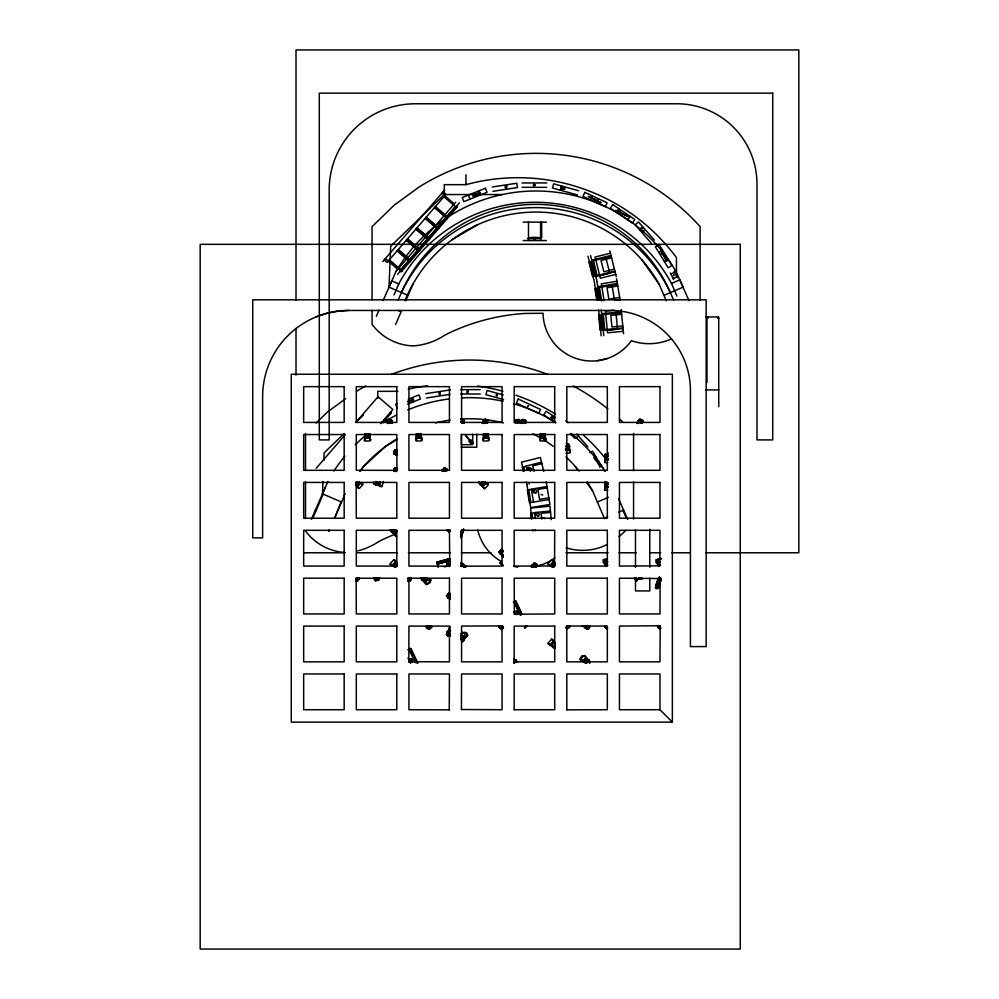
<?xml version="1.0" encoding="UTF-8"?>
<svg xmlns="http://www.w3.org/2000/svg" width="999" height="999" viewBox="0 0 999 999"><rect width="100%" height="100%" fill="white"/><g stroke="black" fill="none" stroke-linecap="round" stroke-linejoin="round"><path stroke-width="1.5" d="M447.477 565.134L447.327 564.647M429.195 578.696L430.557 579.432L430.457 582.255L428.159 583.891L426.798 583.166M341.546 502.047L322.465 493.856L322.977 481.568M323.838 460.427L324.151 452.834L344.168 433.554M408.104 295.367L389.023 287.188L390.709 246.154L444.293 194.555L502.272 194.555M408.229 578.608L408.254 577.859M408.978 578.646L409.003 577.897M407.767 581.268L409.128 581.318L407.779 580.918M407.854 579.17L410.701 580.332L409.128 581.318M409.79 578.633L410.127 579.432L409.228 579.058M410.127 579.432L410.264 580.619M410.252 580.968L410.389 577.472M410.577 578.708L411.363 577.984L411.338 578.733L407.942 578.596M410.701 580.332L410.801 577.884M411.201 578.733L411.226 577.984M443.781 469.43L443.656 470.467L443.781 469.43L445.654 470.779L447.564 470.392L446.69 468.768L444.318 467.982L442.033 471.478M447.602 563.536L449.587 562.986L448.776 563.086C448.838 566.321 448.389 562.312 449.4 563.686M533.766 490.709L533.516 491.383M460.939 533.041L461.775 529.957L460.839 534.49M660.127 578.246L659.964 613.96L619.455 613.96L619.455 578.196L659.877 578.533L659.752 577.922M660.202 625.874L659.964 661.85L619.455 661.85L619.455 626.086L660.264 625.749M482.43 423.201L485.202 419.205L487.549 420.092L488.336 421.765L486.488 421.903L484.602 420.616L484.428 421.653L486.563 422.877L487.275 422.377M531.543 567.057L534.315 563.049L537.412 564.835L536.588 566.271L533.716 564.472L532.492 567.32M639.285 420.616L639.11 421.653L641.246 422.877L642.057 422.215L639.285 420.616L637.612 423.501M374.5 577.584L374.313 579.57L377.297 578.796L378.721 579.994L375.736 580.769L374.675 580.257L375.025 578.571M374.675 580.257L374.912 577.822M375.736 580.769L374.712 579.907M375.936 578.671L378.746 579.645L375.774 580.419M377.909 578.234L378.196 579.058M378.234 580.594L378.471 578.159M378.671 578.359L378.858 577.622M378.721 579.994L378.946 577.559M379.295 578.421L379.37 577.672M379.508 577.684L379.445 578.433L373.988 577.909M449.388 566.146L408.928 566.071L408.928 530.307L449.438 530.307L449.725 566.52L449.4 565.971M358.054 485.464L356.131 483.803M395.217 533.379L391.533 530.631L392.282 530.057L391.246 530.606M425.324 581.68L421.978 578.683L422.939 579.07M425.636 581.518L422.802 578.945M463.474 565.784L463.911 566.046M483.541 485.664L479.857 482.917L483.204 485.914L481.768 485.014L482.192 483.653M552.784 562.899L554.72 564.56M552.834 642.27L554.77 643.918M553.159 642.095L554.22 642.682M585.239 658.578L588.086 661.076L586.288 662.774L583.603 660.327L583.965 661.013M586.051 658.99L587.587 659.877M408.091 649.837L409.665 649.562M514.985 602.085L514.023 602.147M394.992 562.799L396.903 564.472M395.304 562.637L396.191 563.311L395.217 562.912L393.344 564.672M395.716 563.024L393.943 565.859L394.23 564.472M408.716 661.725L408.991 661.4M429.982 627.809L430.207 626.785M460.527 639.36L462.262 640.883L462.487 639.86M464.073 638.074L464.31 637.037L462.237 635.701L461.501 636.163L462.599 636.338M514.335 614.223L554.707 613.96L554.707 578.196L514.185 578.196L514.36 614.135M447.427 565.097L447.802 564.398M365.184 436.014L364.847 438.136L370.092 437.987L369.543 435.901L370.679 440.384L369.355 433.941M416.658 436.014L416.321 438.136L421.566 437.987L420.616 435.339M483.703 436.014L483.366 438.136L488.611 437.987L488.061 435.901L486.513 437.4M540.659 436.014L540.334 438.136L545.566 437.987L545.029 435.901L544.393 437.038M605.019 459.777L605.344 457.667L604.62 462.25L605.232 454.258L608.091 453.121M605.019 487.375L605.731 484.677M655.856 587.762L657.155 588.199M656.306 588.199L655.744 587.712L659.178 577.222M448.726 564.31L448.901 563.511L449.35 564.085M408.803 661.663L449.438 661.85L449.438 626.086L408.928 626.086L408.853 661.788M448.389 630.881L449.95 626.585L449.562 629.045L446.466 634.54L448.326 636.226L450.174 636.176M537.037 514.198L536.713 514.023M534.003 491.496L534.053 490.684M659.914 578.171L660.926 578.671M375.899 481.431L373.976 483.903L373.364 482.155L374.313 484.003L375.162 483.603M376.998 481.805L376.111 485.089L375.387 484.89L376.273 481.605M375.749 484.99L376.648 481.693M379.42 485.377L381.443 486.813L377.322 484.79L377.634 483.454L378.359 485.014M379.27 481.78L378.396 484.49M379.058 484.29L379.707 481.905M379.583 483.928L379.97 482.505M383.379 481.431L382.005 486.488L379.47 485.389L380.157 481.943M394.28 454.095L395.854 452.947L396.128 450.649L396.978 451.261L396.328 453.646L394.28 454.095L393.668 452.347L394.705 450.074L397.365 450.362M395.442 449.837L395.854 452.947M396.316 452.797L397.04 452.997L396.416 455.282L395.691 455.082L397.14 449.8M396.054 455.182L396.953 451.885M393.756 471.403L394.031 468.918L395.779 467.807L396.978 469.155L396.328 471.528M397.365 468.244L395.442 467.719L395.691 470.791M396.241 470.954L397.14 467.682M396.141 471.478L396.79 469.105L396.128 468.543L396.054 469.468M396.94 468.943L396.803 468.256M396.953 470.467L396.803 434.54L356.293 434.54L356.293 470.304L396.69 470.342M449.001 531.843L449.188 531.156M449.975 529.657L449.35 531.943L448.638 531.743L449.562 531.193M560.277 190.185L561.45 185.964M560.576 190.26L561.75 186.051M365.184 436.063L364.448 440.596L365.097 434.003M417.033 435.439L415.921 440.596L416.571 434.003M541.046 435.439L539.935 440.596L540.584 434.003M460.826 533.004L462.087 529.595M462.4 530.569L461.038 534.565L462.5 530.544M460.989 536.026L463.037 530.744L461.513 530.182L463.037 530.581M460.989 536.213L463.349 529.283M461.188 536.276L463.536 529.345M460.889 537.724L463.723 529.408M461.088 537.787L463.911 529.47M658.154 578.446L655.756 585.526L656.668 585.839M658.628 577.822L655.307 587.512L658.279 588.523L660.601 581.58M655.556 587.599L658.878 577.909M659.328 577.272L655.956 587.499L658.166 588.249M656.118 587.837L659.552 577.347M659.889 577.447L656.068 588.686L660.214 577.559M657.954 583.591L659.315 579.607M657.167 587.774L660.327 578.471L656.93 587.699L656.38 587.275M660.639 578.508L656.618 588.361M657.567 587.912L660.739 578.608M657.717 588.336L661.001 578.633M657.904 588.399L660.726 580.082M658.091 588.461L660.913 580.144M449.088 628.895L448.351 630.918L449.525 631.68M657.879 560.214L658.841 558.791L660.826 558.366M463.274 633.104L464.822 632.155L466.608 633.041L467.944 635.401L466.383 636.351M535.801 493.069L536.713 490.584C532.704 486.713 529.945 493.269 535.789 493.031M358.079 484.827L356.668 485.052L357.829 485.364L359.553 483.466M359.69 483.591L357.792 481.98M424.587 581.068L425.424 581.331L427.322 579.595M427.272 579.557L425.387 577.946M484.965 483.816L484.29 482.242M485.164 483.791L483.266 482.18M551.161 564.772L551.66 565.097M551.086 564.947L551.848 565.771L551.361 564.747M551.211 644.143L551.71 644.467M552.772 646.203L551.411 644.105M584.303 661.463L583.816 660.426M358.878 481.655L358.991 483.828L359.24 481.98M358.803 483.791L359.153 482.729L359.49 483.528M359.328 484.19L359.89 483.241M393.319 532.692L393.631 531.93M393.494 532.854L393.956 531.555M394.13 531.718L393.906 533.603M423.663 580.469L424.113 579.383M424.063 579.994L424.088 580.968M426.673 578.371L425.299 580.469M426.748 578.696L426.398 579.757L426.473 577.622M427.56 579.008C426.273 582.504 427.859 575.998 427.347 579.12L425.149 581.755M481.993 483.616L481.555 484.702L482.517 485.576L484.552 482.604M484.64 482.929L482.48 485.302L483.316 485.564L484.977 483.728M484.802 483.129L484.365 481.855L484.915 482.929L484.078 483.803M485.052 483.191L484.965 484.415L485.239 482.43L484.228 482.13L484.915 482.929M484.802 484.39L485.452 483.241M449.625 598.164L450.037 599.338L446.416 595.616L448.826 592.969L450.049 594.08L449.587 593.094M449.85 593.331L448.052 593.756L446.878 596.603L448.651 596.89L450.312 595.067M446.615 596.366L448.426 595.941L449.787 593.843M460.664 566.046L461.713 563.086L460.951 562.961L464.635 567.07M449.575 598.601L450.224 598.713L447.677 596.503L449.975 594.268M462.087 564.26L461.213 563.199M450.087 597.427L449.787 598.801M449.637 598.738L450.087 597.627L449.163 598.638M464.011 567.382L464.498 566.196M464.61 567.045L464.223 565.834M501.998 554.582L502.859 555.894L499.05 551.898L501.461 549.263L502.485 549.625L502.097 551.323L499.512 552.884L499.762 551.048L501.461 549.263M552.097 566.433L550.874 565.322L551.51 564.173M551.273 566.296L552.347 563.061M551.411 565.634L552.035 564.572L551.598 566.383M551.685 565.634L553.846 563.261L553.009 563.011L551.348 564.835M513.761 660.351L514.01 658.803M551.76 644.755L552.085 645.691L551.323 645.666L551.411 643.518L551.648 645.741M551.56 643.543L550.924 644.692M551.898 643.905L551.46 644.992L555.107 648.314L554.145 647.439L554.732 646.478L554.595 648.426L550.449 644.592L548.076 643.818L552.06 646.066L550.212 645.042L553.733 641.171L555.032 642.869M551.735 645.004L552.872 643.081L554.994 642.807M566.371 627.809L568.781 625.674M569.717 625.711L569.467 627.547L566.745 628.983L567.919 626.136M584.178 626.073L586.725 628.134L586.238 627.21M586.575 628.009L586.962 629.183L588.761 628.758L589.934 625.911M588.873 625.761L586.763 628.433L583.816 625.749L584.015 626.498M586.7 628.945L588.511 628.521L590.134 626.66M589.722 663.311L589.984 661.475L583.99 655.531L580.469 659.402L584.827 662.549L583.541 661.813L583.965 659.864M584.14 661.326L584.515 660.414M584.228 661.638L584.702 660.451L580.619 659.939L580.144 658.503L581.755 655.956L584.128 655.731M529.27 468.906L528.558 468.494L529.208 468.893M356.044 579.782L358.054 577.784M356.156 579.882L358.179 577.884M355.869 580.943L357.667 580.531L359.303 578.671L357.929 580.769L356.119 581.181M394.268 566.333L393.069 565.222L393.706 564.073M393.868 565.534L396.041 563.174M376.336 316.283L378.996 310.077M389.023 287.188L391.72 280.881L398.738 283.891A154.97 154.97 0 0 1 671.49 283.429L679.869 279.832L683.029 287.188L663.935 295.367M393.968 295.005L398.738 283.891M398.226 300.012L401.436 292.507A148.901 148.901 0 0 1 670.366 292.607L673.651 300.262M311.313 519.368L327.947 481.456M322.465 493.856L325.237 487.587M395.592 324.55L401.136 311.638L398.376 310.452M405.781 300.786L412.899 284.191M312.712 518.518L323.164 494.155M368.893 433.953L368.918 437.824M328.609 531.031L328.996 530.107M341.109 501.86L334.578 518.306L345.142 493.656M368.993 436.713L368.656 437.712L366.183 437.787L365.597 436.738M329.033 531.218L329.495 530.144M390.959 422.252L391.895 420.716L390.334 419.705L387.874 420.179L388.486 422.127M420.417 436.063L420.367 433.953M462.949 422.24L463.299 421.441M487.937 435.889L487.412 433.953M519.23 421.166L519.38 419.63L518.256 419.255L515.397 420.392L516.958 421.553L519.23 421.166L518.881 421.965M524.7 422.24L525.037 421.253L524.687 422.053L522.227 422.315L521.828 421.341L524.125 421.453L525.611 420.354L522.702 419.393L521.203 420.479L521.266 422.927M544.63 435.826L545.254 437L544.892 435.564M544.73 436.188L544.13 437.512L541.658 437.574L541.271 436.8M565.746 446.59L568.219 446.528L569.143 444.992L566.221 443.668L568.693 444.006L568.731 445.304L566.271 445.766L568.556 445.529L568.306 450.162M568.643 448.863L568.306 449.662L565.834 449.737M383.067 300.674L395.579 272.327A161.913 161.913 0 0 1 676.46 272.327L688.985 300.674M590.359 199.788L592.207 195.829M594.992 199.8L594.48 198.976L595.092 199.588M596.653 202.722L598.501 198.764M471.278 442.145L471.815 442.782L466.271 436.276M442.17 470.279L442.52 469.617M443.069 469.905L442.045 470.217L442.395 469.542L445.404 471.103M442.594 471.316L444.318 467.982M444.443 470.142L443.643 468.369M443.693 469.592L443.481 468.681L445.479 468.131M444.143 471.303L444.493 470.629M445.654 470.779L444.518 470.005M446.903 470.779L446.69 468.768M534.153 491.258L533.491 490.884M487.387 423.077L483.204 420.666L482.829 421.316L485.776 423.014M482.954 421.391L483.329 420.741M483.491 421.703L483.866 421.054M485.202 419.205L482.804 423.351L483.454 422.227M482.929 423.501L484.602 420.616M483.379 423.464L484.527 421.478M485.227 421.366L484.515 419.555M484.503 420.779L484.34 419.855L486.363 419.405M484.877 422.502L485.252 421.853M485.526 422.877L485.901 422.227M486.488 421.903L488.336 421.765M488.161 422.065L487.549 420.092M532.067 565.247L532.442 564.597M532.604 565.559L532.979 564.91M534.315 563.049L531.918 567.207L532.567 566.083M532.042 567.357L533.716 564.472M534.34 565.222L533.666 564.173M533.454 563.711L535.476 563.261M533.99 566.358L534.365 565.709M534.64 566.733L535.014 566.083M535.526 565.896L537.45 565.609M537.275 565.921L536.663 563.936M533.628 563.399L533.541 565.496L535.776 566.57M637.112 423.201L639.884 419.205L642.981 420.991L642.057 422.215M638.174 421.703L638.461 420.991M639.884 419.205L637.487 423.351L638.136 422.227M638.061 423.464L639.21 421.478M639.185 420.779L639.023 419.855L641.046 419.405M639.56 422.502L639.934 421.853M640.209 422.877L640.584 422.227M641.096 422.053L643.019 421.765M642.844 422.065L642.232 420.092M641.758 423.101L642.981 420.991M375.262 577.884L374.613 578.146M375.462 577.822L375 578.758L375.949 578.508M449.263 709.827L449.438 673.963L408.928 673.963L408.928 709.727L449.5 709.827M513.961 709.727L554.707 709.727L554.707 673.963L514.185 673.963L514.185 709.727M566.645 709.827L607.33 709.727L607.33 673.963L566.82 673.963L566.82 709.727M366.67 437.974L365.01 437.137L366.196 435.502M365.859 436.014L365.284 437.125L365.671 436.501M369.131 437.799L369.593 436.463M369.106 437.637L369.767 436.763L369.155 435.826M369.093 437.4L368.156 438.186L369.767 436.763M387.525 422.939L387.462 420.492L388.961 419.393L391.433 419.73L391.933 422.365M391.883 420.367L390.384 421.615L387.462 420.492M417.132 436.251L416.483 437.137L417.058 435.926M417.182 437.737L417.145 436.501M420.392 437.038L421.054 435.976L419.617 435.939L420.766 436.313M420.579 437.637L421.241 436.763L420.629 435.826M421.016 434.478L421.066 436.463L419.63 438.186L421.241 436.763M460.951 419.393L463.873 420.354L461.014 421.491M484.09 435.439L482.967 440.596L483.703 436.063L484.702 437.787L487.175 437.712L487.762 436.188M484.003 437.824L485.289 438.086L483.528 437.137L484.103 435.926M483.803 436.888L484.39 436.201M483.803 437.125L485.227 436.088M487.624 437.4L488.061 434.478M487.624 437.637L488.286 436.763L487.674 435.826M486.588 438.049L488.286 436.763M516.421 422.215L515.809 420.079L519.38 419.98M540.659 436.588L542.17 438.224L540.484 437.137L541.058 435.926M540.484 437.137L541.146 436.251M540.771 437.125L542.045 435.976M544.617 437.799L545.079 436.463M544.592 437.637L544.555 436.401L543.493 436.051M544.58 437.4L543.643 438.186L545.242 436.763M569.143 444.642L569.243 448.626L567.719 450.212L568.993 449.875L566.333 450.387L569.255 450.337L570.342 452.535L569.193 448.101M568.756 449.8L569.418 448.913L568.993 449.875M605.244 454.607L608.104 453.471M605.731 457.08L606.006 458.916M606.018 457.38L605.169 458.541L605.644 459.478L608.229 459.453M605.444 458.529L606.018 457.667M605.831 458.154L605.869 459.39M606.018 485.252L605.169 486.376L606.018 484.965M605.831 485.739L605.869 486.975M426.311 626.485L427.21 625.874L426.311 627.26L428.171 628.933L429.308 629.195L430.094 627.659M426.311 627.26L426.498 626.186M427.023 628.196L426.498 626.96M428.159 626.423L430.02 628.883L431.481 625.849M429.395 626.548L429.807 625.911L431.793 627.197M428.171 628.933L427.21 627.896M429.308 629.195L430.644 627.147M431.668 627.122L431.381 627.834L428.534 625.986M447.053 632.217L447.465 631.593M449.338 632.142L448.788 629.882L448.938 631.88M447.589 632.567L447.989 631.93M448.913 630.606L449.425 631.93M450.137 629.732L449.425 629.745L450.037 629.882M446.466 634.54L447.552 633.204M446.466 633.766L449.9 630.269M448.888 630.232L449.762 629.582M450.062 635.239L447.452 633.366L449.962 629.682M448.189 632.904L450 630.094M447.177 635.476L446.665 634.253M447.177 633.453L448.414 633.578M448.926 633.428L449.338 632.804M449.55 633.841L449.962 633.204M448.326 636.226L450.374 635.876M449.55 634.328L448.326 633.716M461.076 633.89L462.075 632.355C459.565 635.127 463.986 636.575 461.888 635.364M461.675 635.314L462.912 635.751M462.45 636.575L461.188 636.301L462.125 635.876L464.198 637.212M462.075 635.464L460.876 636.625M460.989 637.637L462.287 635.451L462.025 636.038M461.051 639.21L461.451 638.573M461.675 639.61L462.087 638.985M461.675 640.097L462.3 641.945L461.588 642.257L464.46 637.824L463.573 636.962M463.748 636.887L464.198 638.236M464.148 636.4L462.774 635.801M462.387 640.022L464.385 636.8M462.262 640.883L464.672 637.087L464.023 638.661M464.023 638.786L464.91 638.249L463.761 638.923M464.91 637.412L463.998 636.463L464.785 638.448M462.3 641.945L467.182 635.064L462.787 632.23L461.713 634.777L465.372 637.15L467.332 635.701L463.486 639.323M463.548 640.821L463.948 640.197M499.1 626.41L499.999 625.811L499.1 627.185L500.961 628.87L502.997 628.521M499.1 627.185L499.288 626.123M500.187 625.849L502.185 626.972L502.809 628.821M499.812 628.134L499.288 626.897M499.812 626.098L501.036 626.223M502.185 626.485L502.597 625.849M500.961 628.87L499.999 627.834M502.097 627.11L500.949 626.361M502.897 626.885L502.884 627.584M616.508 212.4L618.955 208.779M616.695 212.537L619.155 208.916M627.672 219.967L630.132 216.346M549.949 419.081L552.397 415.459M550.149 419.205L550.861 418.156M503.471 565.846L499.587 563.174L500.012 562.562L502.809 564.485M660.451 628.433L658.553 628.084L657.829 625.886L659.727 626.398L660.789 628.096M657.779 627.272L657.492 626.373M658.566 628.046L659.565 628.521M396.128 450.649L395.779 449.925L394.031 451.036M378.084 484.59L378.758 483.628M379.233 483.766L378.546 484.727L373.451 483.329M379.707 483.866L378.059 485.214L379.483 483.803L379.083 485.027M448.788 529.607L447.564 530.856L446.703 530.182L448.076 530.369M360.164 471.378L363.624 466.508L385.639 446.341L396.89 439.747M410.089 659.39L411.288 658.903L412.512 661.463L411.75 661.962C410.314 658.603 409.403 658.953 410.227 659.577M449.3 564.46L448.389 563.598M464.685 635.376L466.608 633.041M382.767 261.601L444.605 190.06M396.066 271.266L455.769 202.185M400.362 270.342L455.457 206.593L456.068 207.305L447.739 216.92L447.077 216.346M397.565 274.388L459.403 202.847M400.849 270.766L455.944 207.018M316.208 468.269L345.317 434.602M355.756 422.527L378.047 396.728L392.844 409.515L380.631 423.651M382.904 421.928L391.084 412.475M400.836 269.693L455.407 206.731M401.511 270.267L409.215 261.376L408.554 260.801M410.402 260.015L418.356 250.824L417.694 250.25M429.208 238.311L437.325 228.933L436.663 228.359M384.89 419.318L388.599 415.047M515.159 611.775L515.496 611.9M411.301 659.727C409.94 661.538 411.076 658.903 411.65 661.288M517.02 612.774L516.695 613.836L515.821 611.975L517.02 612.774C513.673 612.512 518.543 614.11 515.896 611.937M515.521 613.186L516.421 612.225M356.144 482.292L356.293 518.194L396.803 518.194L396.803 482.43L356.393 482.442M356.281 482.842L356.231 481.78M357.717 484.503L358.629 483.491M357.867 484.64L358.791 483.628M357.679 485.214L359.34 483.391L358.803 482.042M360.689 482.692L357.155 486.563L355.869 484.852L359.315 488.511L362.837 484.64L359.39 482.18M357.555 486.388L360.489 483.166L362.824 483.916L361.463 482.679M394.13 529.994L391.845 532.504L391.296 532.005L393.581 529.482M391.571 532.255L393.868 529.72M394.667 534.265L395.816 536.463L393.057 532.792L393.956 531.743M395.017 532.554L395.941 531.543M396.503 531.306L394.805 532.879M393.269 532.092L393.519 533.503L394.53 533.803L396.466 531.955M396.466 536.426L394.705 534.303L396.303 531.93M479.62 484.29L481.905 481.78M479.895 484.54L482.192 482.017M482.455 482.28L480.169 484.79L479.707 484.178M484.79 484.253L482.642 486.763L481.343 485.052L482.28 484.028M483.341 484.84L484.265 483.828M484.815 483.591L483.154 485.414L482.33 485.152M481.343 485.052L484.79 488.711L488.311 484.84L485.964 483.366L483.029 486.588L484.14 488.761L481.193 484.378M424.013 577.547L421.728 580.057L422.277 580.556L424.575 578.046M422.003 580.307L424.3 577.784M425.112 582.317L426.248 584.527L423.501 580.856L424.388 579.795M426.935 579.358L425.274 581.193L424.263 581.018M425.911 581.106L426.898 580.019M426.985 578.146L430.432 580.606L426.898 584.477L425.137 582.355L428.072 579.133L430.419 579.882L429.058 578.658M460.951 566.333L463.236 563.823L463.798 564.323L461.7 566.633L461.138 566.121M462.912 564.398L464.985 566.77M463.698 565.958L463.886 565.284M463.274 566.445L464.21 565.422L466.096 566.47M450.274 595.866L447.989 598.376L447.427 597.877L450.174 594.942L449.837 594.13M499.25 552.647L502.097 551.323M502.909 552.16L500.624 554.67L500.062 554.17L503.234 550.686M502.609 550.549L502.947 551.361L501.286 553.184L500.449 552.922M551.498 564.972L553.171 563.149L553.995 563.411L553.121 562.649L554.932 563.436L552.185 559.802L554.944 563.473L553.683 561.8L550.162 565.684L552.047 566.733M552.247 564.76L554.17 563.311M552.147 566.658L548.014 563.723L551.535 559.852L553.296 561.975L550.362 565.197L548.026 564.447L552.01 566.695L551.66 565.496M552.984 567.257L554.757 565.309M527.172 625.761L524.875 628.271L524.325 627.772L525.924 626.023L526.473 626.523M513.586 662.1L515.871 659.59L516.421 660.102L514.135 662.612M513.686 663.036L515.347 661.213L516.183 661.475L514.51 663.049M566.758 625.861L566.82 661.85L607.33 661.85L607.33 626.086L566.908 625.998M565.659 627.759L567.507 625.736M551.398 644.193L553.059 642.369L554.045 642.769M551.56 644.343L553.221 642.507M552.11 644.093L553.858 642.345L554.607 642.919M552.422 646.228L552.609 645.554L553.396 647.115M554.807 644.68L552.522 647.19L553.071 647.689L555.357 645.179M584.552 626.773L586.313 627.734L584.24 626.248M587.162 625.424L584.877 627.946L585.439 628.446L588.049 625.511M588.998 625.874L587.087 627.235M583.99 660.002L585.926 658.154L587.225 659.54M583.803 660.514L585.464 658.691L586.301 658.953L583.866 661.313L585.776 663.049M583.965 660.651L585.626 658.828L586.45 659.09M586.5 660.214L587.437 659.19L584.64 655.494L585.789 657.692L582.817 660.888L580.481 660.127L584.465 662.387M585.364 663.024L588.611 659.452L589.16 659.964L586.875 662.474M587.137 662.799L589.984 661.475M394.73 563.124L392.345 565.571L394.318 566.558M393.693 564.872L395.367 563.049M394.405 564.772L395.329 563.773M395.08 567.245L396.94 565.222M411.313 659.165L411.838 660.789L410.764 659.44L411.501 660.476L410.714 660.464L411.563 661.326L412.212 661.013L410.701 659.377M410.289 660.601L411.313 659.989M516.008 613.011L516.783 613.786M464.135 639.06L465.609 637.512M660.801 578.396L659.715 578.521M316.171 422.989L327.622 411.875L345.642 398.726M357.505 420.704L363.224 415.197M640.059 230.369L643.344 227.497M634.59 578.021L636.076 580.569L636.9 580.794L637.374 579.482M635.239 579.782L636.176 580.494M636.076 580.506L637 580.719M639.035 578.084L639.922 578.259M639.947 577.697L637.35 579.87L640.259 577.872M638.748 578.171L639.397 578.945L640.721 577.884L639.934 578.546M604.695 626.048L606.268 628.521M607.092 628.746L604.857 626.785M607.005 628.821L607.467 627.509L606.006 625.761L607.467 628.446M411.638 660.726L410.714 661.176L411.176 660.364M515.846 613.673L516.396 613.024M516.058 612.399L515.871 612.961M411.064 660.102L411.001 661.026M365.834 437.262L365.859 437.949L365.696 433.653M366.171 437.375L368.643 437.512M366.196 438.074L366.084 434.24M417.644 437.375L420.117 437.512M417.669 438.074L417.557 434.24L420.03 434.178L420.055 437.949M484.777 438.024L484.602 434.24L487.075 434.178L487.512 437.862L487.425 433.566M541.408 437.912L541.183 433.653M541.745 438.024L541.57 434.24M606.343 459.028L606.43 459.665L606.256 455.894M606.093 459.552L605.869 455.119L608.154 455.382M606.006 486.501L605.332 485.339L604.62 489.835L605.244 482.192L606.793 483.004L605.232 481.843M606.093 487.15L605.869 482.704L606.256 483.666M606.368 487.3L606.256 483.479M641.458 422.902L642.157 422.939L637.886 420.666L637.512 421.316L640.459 423.014M535.676 566.733L536.488 566.071M658.616 565.859L658.953 563.374M449.263 630.569L449.562 629.932M448.976 631.343L448.276 631.268M448.089 632.704L447.39 632.642M447.452 633.366L448.301 632.742L450.374 634.078M461.725 530.357L461.588 566.183L502.072 566.071L502.072 530.307L461.588 530.357M658.778 252.397L662.499 250.125M664.397 261.613L668.131 259.328M590.034 452.684L592.519 451.173L604.757 471.228M594.08 457.929L595.953 456.793M599.712 467.145L601.573 466.009M452.197 239.66L477.959 224.563M658.054 564.173L658.004 563.099M357.367 485.889C360.639 484.128 354.408 486.575 357.467 485.676M479.745 482.804L478.608 482.017L482.517 485.576M482.155 485.252L483.291 484.652M482.767 485.701L483.791 485.339M393.831 532.966L395.229 532.742L394.193 533.291L390.547 529.97L390.734 530.719M394.155 533.004L395.179 532.554M395.654 533.216L394.717 533.703M420.716 577.797L420.916 578.546L422.839 578.234L421.94 578.908L420.979 578.034M423.863 581.218L426.585 579.795L427.035 578.708L426.248 578.121M462.849 566.196L463.898 565.646L464.86 566.52M502.772 555.032L501.635 554.258M553.471 562.474C550.212 564.235 556.431 561.8 553.384 562.699M554.82 643.219L554.345 641.97L552.397 642.432L554.632 642.469M552.447 642.582L553.521 641.833M584.328 626.385L585.402 625.636M586.937 658.453L584.852 658.903L586.013 658.541M587.037 658.791L585.227 659.215L586.625 659.003M584.365 661.95L585.439 661.388M588.773 661.201L590.172 662.225M587.187 659.864L585.564 658.416L588.923 661.338L588.174 661.9M395.679 562.387C392.307 563.973 398.638 561.813 395.579 562.599L394.593 563.124M396.491 562.524L394.405 559.715L397.14 563.399L395.017 563.623M482.217 423.176L483.978 422.427M483.404 422.877L482.817 423.164L484.378 423.039M636.887 423.176L637.899 422.652M531.331 567.02L532.654 566.483M580.619 659.939L582.991 659.715M670.941 274.076L674.612 272.252M673.189 278.609L676.872 276.785M408.229 649.575L410.751 648.363L417.832 663.099M409.203 650.249L410.776 649.487M513.361 602.072L515.884 600.861L522.102 614.36M514.335 602.747L515.909 601.997M410.414 658.99L411.338 658.553M411.438 658.691L412.774 661.475M410.626 661.051L411.888 660.277M515.546 611.5L516.471 611.051M516.308 611.326L515.534 611.688L516.933 614.435M516.62 611.163L517.957 613.948M515.746 611.713L517.032 614.26M516.371 611.425L517.607 613.985L516.87 614.46M411.9 662.087L412.824 661.638M515.422 613.111L516.446 612.487M515.759 613.548L516.758 613.224M517.032 614.585L517.957 614.135M671.528 338.811L668.93 339.972A54.495 54.495 0 0 1 631.405 340.709A48.764 48.764 0 0 1 543.031 313.286L525.287 313.424A207.442 207.442 0 0 0 448.039 333.491L444.58 335.327A65.11 65.11 0 0 1 434.765 340.647L432.18 341.708A65.11 65.11 0 0 1 413.174 345.916A53.372 53.372 0 0 1 372.053 324.313L372.053 310.364M606.256 544.905L602.385 546.64A54.495 54.495 0 0 1 566.146 547.814M639.397 578.945L641.82 577.859M448.663 630.082L449.55 629.545M448.626 630.419L449.338 630.107M460.751 636.201L461.463 635.888M463.873 638.598L464.672 637.35M461.788 641.97L462.362 640.721M597.39 502.047L608.291 497.365M604.358 518.306L607.592 516.92M618.781 512.125L623.626 510.052L627.647 519.43M397.352 403.571L395.654 404.258L397.277 408.304M408.279 399.175L418.856 394.93L420.492 398.976L407.567 404.17M407.604 401.286L413.274 399.001L413.673 399.987L408.004 402.272M366.658 435.002L365.159 436.101L365.884 437.112M366.121 435.327L366.208 436.063M366.67 435.489L365.184 436.014M365.796 437L369.18 436.638L369.143 435.339M367.982 437.4L368.993 436.913M368.069 438.049L369.33 437.712M420.654 436.638L420.129 437.712L417.657 437.787L417.257 436.8M419.455 437.4L420.467 436.913M419.543 438.049L420.804 437.712M461.014 421.653L463.886 420.716L460.964 419.742M516.958 421.553L519.817 420.267L519.867 422.265M524.125 421.453L525.624 420.716L524.075 419.705L521.615 420.167L521.828 421.341M483.953 436.176L484.665 436.026M483.966 436.426L485.089 435.976M487.699 436.638L487.512 437.862M487.512 436.913L484.14 437.225L484.028 433.591M541.146 436.501L542.195 436.088M543.543 438.049L544.817 437.712M565.534 448.988L568.831 448.788L568.793 447.49M567.644 449.562L568.656 449.075L568.306 449.875L565.834 449.95M606.031 485.252L606.043 486.076M607.442 558.99L605.419 560.889L605.943 562.674M315.846 317.008L326.523 313.386L337.575 311.188L348.826 310.452L610.214 310.452A80.207 80.207 0 0 1 690.421 390.659L690.421 646.59L706.168 646.59L706.168 299.825L252.747 299.825L252.747 537.874L262.637 537.874L262.637 396.64A86.201 86.201 0 0 1 348.826 310.452M376.823 484.253L378.746 484.478L379.133 482.43M377.809 484.952L379.208 484.852M448.776 563.086L447.577 563.448L449.013 563.973M438.211 567.032L436.85 562.1L449.737 558.516M436.913 562.325L449.8 558.766M436.975 562.549L449.875 559.04M437.162 563.236L450.037 559.665M437.275 563.648L438.261 563.374M450.099 562.425L447.127 563.249M450.062 562.724L447.315 563.436L447.44 564.348L450.412 563.523M447.49 564.098L450.237 563.336M447.427 564.285L450.387 563.461M447.065 565.534L449.912 564.747M444.343 566.895L450.074 565.309M447.739 564.035L448.951 563.736M610.439 253.197L595.067 257.03L600.349 278.221L615.721 274.388M591.733 260.202L610.988 255.407M591.82 260.564L592.519 260.389L596.353 275.786L595.666 275.961M611.213 256.293L593.443 260.714L597.14 275.537L614.897 271.104M593.531 261.039L588.985 262.163L592.582 276.573L597.127 275.449M589.672 262.912L590.809 262.625L593.856 274.875L592.719 275.15M611.6 257.842L601.011 260.477L603.833 271.778L614.41 269.143M595.804 276.511L615.047 271.703M599.712 275.674L609.715 273.177L605.631 256.843M541.52 462.225L526.161 466.046L527.26 470.479M526.223 466.321L522.302 467.307L523.339 471.466M522.889 467.957L523.876 467.707L524.625 470.729M541.858 463.561L532.704 465.846L534.09 471.428M359.141 482.979L359.84 483.391M427.347 579.383L426.598 578.558L427.085 579.495M551.273 643.98L554.02 646.578M551.136 644.318L554.358 647.389L553.883 646.453M583.466 660.651L585.851 662.874M393.331 564.535L396.004 566.995M393.194 564.86L394.031 565.671L393.544 564.735M597.414 360.714L607.305 358.504M537.712 565.859L540.746 565.184M430.844 580.269L425.412 579.545L428.334 578.908M376.024 483.454L374.975 483.553L379.32 484.702M378.196 484.428L379.258 484.34L379.907 481.955L380.057 482.617M448.226 530.407L449.275 530.307M616.97 281.256L601.336 283.841L604.145 300.774M597.764 286.738L617.345 283.491M597.827 287.1L598.526 286.988L600.649 299.8M617.494 284.39L599.437 287.387L601.685 300.949M599.487 287.712L594.867 288.474L596.815 300.2M595.491 289.273L596.653 289.073L598.476 300.15M617.757 285.976L606.992 287.749L608.891 299.25L619.655 297.465M615.471 300.212L619.992 299.463M546.952 486.538L531.343 489.123L533.491 502.147M531.381 489.398L527.385 490.059L529.482 502.734L549.113 499.562M527.934 490.746L528.933 490.584L530.706 501.348L529.707 501.523M547.177 487.899L537.874 489.435L539.522 499.375L548.826 497.839M462.774 530.806L462.799 530.781A2.56 0.899 -3.4 0 1 461.563 530.919M492.27 186.988L516.82 183.229L517.482 187.55L492.932 191.308M425.711 393.668L450.262 389.91M426.373 397.989L449.975 394.368M425.412 579.545L429.97 578.883M614.035 310.252L605.431 311.076L607.517 332.817L623.301 331.306M601.673 313.723L621.415 311.813M601.698 314.086L602.409 314.023L603.933 329.82L603.221 329.882M621.503 312.724L603.296 314.485L604.757 329.682M603.321 314.81L598.663 315.259L600.087 330.045L622.976 327.934M599.225 316.096L600.399 315.984L601.598 328.546L600.436 328.659M621.665 314.323L610.801 315.359L611.925 326.96L622.777 325.911M603.284 330.444L623.026 328.546M607.267 330.194L617.532 329.208L615.921 312.45M550.424 511.038L534.677 512.549L535.252 518.518M534.702 512.837L530.669 513.224L531.218 518.906M531.156 513.948L532.167 513.848L532.617 518.506M550.561 512.412L541.171 513.311L541.72 519.043M386.938 422.127L392.407 421.978L392.432 422.727L386.95 422.877L387.075 422.127M461.014 422.065L464.398 421.965L464.423 422.714L461.313 422.802L461.288 422.053M514.872 422.028L520.342 421.878L520.229 422.627M519.705 422.04L519.705 422.639M514.885 422.777L520.367 422.627M526.173 422.714L520.691 422.864L520.666 422.115L526.148 421.965L526.023 422.714M370.017 434.09L364.535 434.24L364.56 434.99L370.03 434.84L370.017 434.09L369.892 434.84M366.084 434.428L368.556 434.365M416.009 434.24L421.491 434.09L421.503 434.84L416.034 434.99L416.146 434.24M417.557 434.428L420.03 434.365M368.082 437.275L365.609 437.225L365.509 433.591M484.615 434.428L487.075 434.365M483.079 434.99L488.548 434.84L488.536 434.09L483.054 434.24L483.216 434.99M416.633 436.101L419.568 437.55L420.666 437.125L420.716 434.103M418.194 437.312L419.555 437.275M540.022 434.24L545.491 434.09L545.516 434.84L540.034 434.99L540.022 434.24L540.184 434.99M541.57 434.428L544.043 434.365M484.115 436.738L487.712 437.125L487.762 434.103M487.162 437.512L484.702 437.574L484.303 436.8M541.083 436.738L544.48 436.913L544.13 437.712L541.67 437.787L540.646 436.101M542.157 437.974L543.631 437.937M565.734 446.403L569.667 446.241L569.692 446.99L566.296 447.09M566.383 449.475L567.744 449.438M565.896 453.159L569.817 453.047L569.018 446.091L568.456 448.064M605.669 454.895L608.154 455.219M608.104 455.794L604.707 455.894L604.72 456.643L608.116 456.543M608.154 459.053L605.956 458.653L606.356 459.44M605.631 453.596L605.781 458.878L608.266 459.203M608.316 459.59L605.644 459.478M608.329 459.827L605.419 459.94L605.107 462.687L607.717 462.612M606.793 482.854L608.154 482.967M608.104 483.379L604.707 483.479L604.72 484.228L608.116 484.128M608.254 486.513L606.893 486.55L608.266 486.788M606.356 487.025L605.956 486.238L608.154 486.638M605.856 487.125L608.229 487.05M606.843 487.212L608.316 487.175M608.329 487.425L605.419 487.537L605.107 490.272L607.717 490.197M426.698 579.52L430.557 579.432M522.027 182.954L546.728 182.954M676.46 272.327L676.46 257.617A197.253 197.253 0 0 0 465.959 184.665L444.293 184.665L444.293 194.555M522.027 187.325L546.728 187.325M523.139 222.128L546.353 222.128M528.546 237.637L541.683 237.637L541.683 222.128M527.484 238.549L541.408 238.549M523.139 240.547L546.353 240.547M673.813 274.975L673.476 275.587M705.644 316.945L718.743 316.945L718.743 406.73M706.98 318.269L708.016 318.269L708.016 316.945M718.743 318.269L717.657 318.269L717.657 316.945M460.689 389.635L480.182 389.635M705.644 389.935L718.743 389.935M397.852 391.333L377.734 391.333L377.734 398.401M460.689 394.006L480.182 394.006M461.076 447.215L476.773 447.215L476.773 434.115M303.808 552.772L344.38 552.772M356.855 552.772L397.427 552.772M408.354 552.772L450.487 552.772M461.401 552.772L491.058 552.772M565.958 552.772L608.079 552.772M619.005 552.772L636.176 552.772M649.787 552.772L660.714 552.772M671.628 552.772L690.346 552.772M705.943 552.772L798.825 552.772L798.825 49.95L296.004 49.95L296.004 300.412M661.413 559.078L657.28 559.078L658.016 564.835L659.028 564.835M607.292 559.128L604.532 559.128L605.257 562.624L606.268 562.624M607.829 561.913L605.644 561.913L605.644 565.809M660.589 561.863L658.403 561.863L658.403 565.759M659.028 562.574L658.004 562.574L655.943 559.64L655.943 562.4L657.929 564.66M604.532 562.325L605.257 564.885L606.268 564.885M605.644 565.297L607.829 565.297M658.403 565.247L660.589 565.247M659.964 709.727L619.455 709.727L619.455 673.963L659.964 673.963L659.964 709.727L672.364 722.127L672.364 374.25L291.258 374.25L291.258 722.127L672.364 722.127M657.767 625.986L660.489 627.297M659.59 628.583L660.514 628.496M639.547 578.871L642.557 578.933M407.942 578.221L411.351 578.359M581.281 660.227L584.115 660.389M378.771 577.996L379.47 578.059M582.117 660.139L584.403 660.364M483.953 482.055L484.727 482.18M483.853 482.33L485.052 482.642M481.381 485.127L482.617 485.314M482.03 485.589L482.942 485.864M482.854 486.088L481.843 485.789L481.593 484.378M358.928 482.105L359.965 483.041M358.841 482.317L359.64 482.405M356.281 484.815L357.729 485.714L356.843 484.965M355.906 484.927L357.142 485.114M356.268 485.252L357.28 485.502M390.284 529.732L392.507 531.018M393.444 532.729L394.88 533.628L391.533 530.631M394.305 533.016L392.869 532.092M393.419 533.166L395.604 533.054M554.582 563.111L553.284 562.574M553.908 563.448L554.557 563.548M502.197 555.332L503.209 555.581M502.297 555.669L503.121 555.806M551.086 566.133L552.185 566.208M463.536 565.322L464.597 566.658M463.573 565.721L465.172 566.021M425.749 577.909L427.347 578.196M425.961 578.096L427.16 578.409M423.301 580.144L424.737 581.081L425.412 580.419M425.062 581.643L423.926 580.344M424.962 581.855L423.963 581.568L423.713 580.144M449.562 599.038L450.324 599.163M583.691 626.048L584.89 626.348M586.962 629.183L583.404 625.898L584.977 626.311M583.503 626.248L584.777 626.623M585.139 626.947L581.793 625.799M553.434 642.057L554.532 642.132M551.323 645.292L552.06 645.404M551.136 645.491L552.235 645.579M585.839 658.378L586.563 658.503M584.927 661.925L583.541 660.901M585.177 662.512L584.115 661.176M514.847 660.014L513.886 659.14L517.432 662.362L517.245 661.613L515.309 661.925M393.456 565.821L394.193 565.946M393.269 566.033L394.368 566.108M483.216 422.652L484.365 422.852M483.116 422.977L484.215 423.176M532.33 566.508L533.478 566.708M533.329 567.02L532.43 566.895M580.219 659.34L584.203 660.189M356.144 578.059L356.293 613.96L396.803 613.96L396.803 578.196L356.094 578.259M449.375 630.394L450.487 630.569M449.075 630.519L450.337 630.806M427.023 626.161L428.246 626.286M397.103 450.462L396.94 451.061M396.516 452.072L397.24 452.272M393.668 452.347L394.617 454.195M396.615 454.533L395.891 454.345L396.591 454.645M395.729 454.945L396.453 455.144M394.705 467.957L394.031 468.918M396.516 469.955L397.24 470.154M396.316 470.679L397.04 470.879M393.668 470.229L394.106 471.491M376.011 482.604L376.723 482.804M375.836 483.404L379.533 484.415M375.587 484.153L376.311 484.34M373.976 483.903L379.47 485.389M375.424 484.752L376.136 484.952M447.964 530.519L450.324 531.168M447.215 530.756L449.575 531.406M448.676 531.605L449.388 531.805M578.608 190.734L553.621 183.804L552.459 188.012L577.447 194.942M560.938 187.8L565.097 188.948L560.864 188.074M503.271 394.967L487.075 390.472L485.901 394.68L503.571 399.588M639.073 577.834L639.772 578.034M638.773 578.084L639.472 578.284M480.831 483.304L478.858 482.255M394.006 532.867L394.992 533.266L396.653 531.443L394.942 529.895M447.677 596.503L450.199 598.301M587.949 660.951L588.923 661.338M515.209 661.076L517.182 662.125M437.662 563.324L438.062 565.272M485.926 483.329L488.299 484.115L486.95 482.879M605.869 455.307L605.232 454.258M543.631 435.939L544.78 436.313M541.271 437L544.667 437.125L544.592 434.54M605.769 458.379L606.992 458.791M542.245 438.086L540.958 437.824M605.344 458.241L606.93 459.49M565.534 449.275L566.483 449.587M565.534 449.712L566.421 450.249L565.534 449.95M486.525 436.051L487.812 436.313M484.315 437L485.239 437.312M605.769 485.976L606.992 486.663M605.344 485.826L606.893 486.825M606.93 487.325L605.644 486.813L606.93 487.087M419.555 435.676L420.766 436.076M417.27 437L418.306 437.425M416.471 436.888L418.156 438.224L416.645 436.588M655.831 588.249L656.867 588.598M464.248 565.446L466.883 566.47M541.071 494.455L542.707 495.042M394.193 566.595L390.209 564.323L394.193 566.595L393.843 565.397M315.309 510.052L316.183 510.427M377.272 484.79L379.195 485.714M605.644 563.548L605.856 565.909M445.317 468.444L446.528 469.068M442.22 469.88L442.844 470.204M582.579 625.799L584.452 626.848L584.078 625.611M640.871 419.705L642.045 420.392M641.171 421.903L639.198 419.555M486.188 419.705L487.375 420.392M482.829 422.527L484.028 423.214M543.019 517.657L544.792 518.681M543.019 517.744L543.668 518.119M535.302 563.561L536.488 564.248M534.428 565.072L535.601 565.759M536.5 566.933L532.317 564.522L531.943 565.172L534.89 566.87M531.943 566.371L533.141 567.07M544.118 437.312L544.143 437.999L544.03 434.178M544.405 437.824L544.38 433.566M368.631 437.312L368.656 437.999L368.556 434.178M500.824 625.549L503.533 627.347M462.45 636.388L464.185 637.911M461.213 638.423L464.073 640.272L463.661 640.896L460.814 639.048M450.199 633.366L447.352 631.518L446.94 632.142L450.262 634.24M447.365 635.189L448.514 635.926M428.034 625.611L430.107 626.947M555.007 417.232L546.203 411.263L543.756 414.885L555.419 422.777M658.191 563.998L658.953 564.522M605.444 564.048L606.193 564.572M635.814 577.809L637.362 580.407M443.094 191.808L445.991 194.305L387.088 262.45L384.203 259.952M441.908 193.169L454.295 203.883M456.506 206.181L457.33 206.893L401.186 271.853L400.374 271.141M443.868 196.753L456.68 207.655M435.427 206.531L448.276 217.37M434.652 207.417L447.377 218.406M434.515 207.592L447.227 218.581M426.223 217.17L438.948 228.159M426.123 217.282L438.848 228.284M425.412 218.107L438.136 229.108M425.149 218.406L437.874 229.408M417.045 227.797L429.77 238.786M416.883 227.984L429.607 238.973M416.084 228.896L428.808 239.897M415.834 229.196L428.559 240.197M407.53 238.798L420.254 249.787M407.305 239.073L420.017 250.062M406.556 239.935L419.268 250.924M406.218 240.322L418.931 251.323M398.264 249.525L410.989 260.514M398.027 249.8L410.739 260.801M397.39 250.537L410.114 261.526M397.09 250.886L409.802 261.888M389.385 259.79L402.11 270.791M388.861 260.402L401.586 271.403M385.389 258.579L397.777 269.28M390.621 412.088L391.446 412.799L383.017 422.552L382.192 421.84M390.359 412.387L391.183 413.099M389.96 412.862L390.771 413.574M446.029 217.545L446.703 218.119L438.411 227.697L437.737 227.123M427.584 238.836L428.259 239.41L419.68 249.3L419.018 248.726M484.315 481.868L485.964 483.366M478.796 482.767L481.743 485.452M554.295 562.974L554.507 563.411M554.47 563.686L553.808 562.986L553.034 563.911M554.557 565.521L554.607 566.583L554.058 566.071M551.361 564.148L550.961 565.122M551.148 564.635L553.833 567.095M584.69 625.799L586.388 627.335M502.834 554.595L500.312 552.797L503.071 555.194L502.21 554.895L502.472 555.831M499.05 551.898L502.959 555.456M500.499 553.683L501.136 554.108M502.485 555.469L502.297 554.757M569.917 626.46L569.467 627.547M566.171 627.135L566.508 627.934M586.962 659.103L587.25 659.952M586.263 658.666L589.21 661.35M583.816 659.839L583.329 661.013M583.416 660.814L584.053 662.062M461.713 563.086L464.66 565.771M465.059 566.183L465.859 566.92M464.785 566.708L461.95 564.135L462.437 565.059M462.287 564.934L464.76 567.182M390.472 530.481L394.705 534.303M393.519 533.503L393.481 532.28M446.416 595.616L449.962 598.838L449.001 597.964M426.348 577.909L426.561 578.646M427.485 579.208L426.835 577.959M514.198 658.591L514.448 660.002M514.11 658.803L517.245 661.613M513.711 659.228L516.183 661.475M513.661 659.677L515.347 661.213M421.678 578.671L424.625 581.343M420.916 578.546L425.149 582.355M397.127 563.349L395.479 562.474M396.366 563.224L395.179 563.623M396.753 565.434L396.79 566.495L396.241 565.983M393.556 564.048L393.069 565.222M657.792 627.172L658.616 627.984M657.979 587.936L657.841 587.762A2.56 0.899 41 0 0 656.955 586.937L657.105 587.225M377.185 484.065L378.284 485.277M654.457 240.185L638.473 221.928L635.189 224.812L651.173 243.069M576.723 434.09L587.899 446.865M570.566 433.691L574.437 438.124M605.182 564.71L603.196 562.449L603.196 559.69L605.182 562.687L605.257 564.885M465.484 435.327L471.466 442.395M448.813 564.71L448.401 564.098M586.138 657.492L587.437 659.19M503.084 556.643L501.798 554.932L503.234 557.405M393.019 532.767L394.318 534.465M423.451 580.819L424.75 582.529M448.126 563.573L448.763 564.435M641.87 259.84L659.14 284.191L666.271 300.786M575.312 466.508L577.971 470.254M586.7 482.567L592.594 490.859L604.52 518.681M517.257 613.561L516.371 611.713M411.663 660.389L412.125 661.051M658.004 561.051L658.528 561.8M605.169 486.126L605.644 487.062M568.806 447.989L569.243 448.626M568.943 448.226L569.43 449.163M540.484 436.888L541.183 437.737M521.203 420.479L522.764 421.653M487.4 435.926L488.286 437M484.028 436.288L484.378 437.949L484.215 433.653M484.215 437.487L483.616 434.003M484.228 437.737L483.528 437.137M420.354 435.651L421.241 437M420.354 435.926L420.966 437.013M369.068 436.163L369.767 437M365.172 436.588L366.77 438.086L365.484 437.824M599.4 465.759L594.243 457.305L595.691 460.564M355.906 484.89L358.666 488.561L357.517 486.351M605.869 455.119L606.256 456.081M605.956 458.441L606.343 459.228M605.956 486.038L606.343 486.813M516.421 422.028L516.033 421.441M674.075 271.141L677.347 277.747M670.391 272.977L673.663 279.57M515.384 601.098L521.84 614.485M514.81 601.373L521.253 614.76M514.423 601.56L514.872 602.484M514.01 601.76L520.442 615.147L513.898 601.823M513.773 611.775L515.059 614.447M410.439 648.513L417.507 663.249M410.214 648.626L417.345 663.336M409.677 648.875L416.121 662.25M409.29 649.063L409.74 649.987M408.878 649.263L415.297 662.662M410.464 659.165L411.8 661.937M407.992 657.941L410.577 663.299M482.23 485.901L481.805 484.565M618.631 498.763L623.626 510.052M671.49 283.429L676.897 296.041M622.976 510.327L626.435 518.381M545.017 435.951L546.166 440.384L545.079 438.124L545.017 434.478M488.061 435.951L489.198 440.384L487.887 433.941M421.016 435.951L422.152 440.384L420.829 433.941M464.423 566.371L464.91 567.32M449.55 630.182L448.364 631.605M478.596 190.996L480.219 195.055M474.163 194.605L474.562 195.592M468.344 195.117L469.967 199.176M412.038 397.664L413.661 401.723M410.926 659.902L411.176 660.639M657.28 562.275L658.004 564.835M446.978 563.311L447.252 564.31M437.962 562.275L438.424 563.948M436.913 562.137L438.249 566.97M584.29 625.799L584.452 626.435M583.466 625.611L583.678 626.41M584.328 661.375L584.49 662M554.295 562.612L554.732 564.185M551.086 565.209L551.46 566.096M554.345 641.97L554.52 643.056M551.136 644.58L551.323 645.666M484.865 482.48L485.239 483.354M464.997 565.859L465.384 566.833M449.413 597.964L449.85 599.55M424.138 580.806L424.325 581.518M359.39 482.28L359.752 483.154M356.368 484.677L356.743 485.551M356.156 484.79L356.543 485.764M569.193 448.052L569.742 450.149M393.781 566.283L393.144 565.022L393.456 566.196M359.116 577.922L359.303 578.671M609.84 250.811L616.283 276.661M590.584 255.619L597.04 281.468M588.011 256.256L594.455 282.105M543.793 471.328L540.334 457.492L521.453 462.2L523.738 471.366M528.995 482.917L529.258 484.003M526.348 481.818L527.035 484.552M616.57 278.833L620.092 300.075M611.9 284.503L614.397 299.6M596.99 282.08L600.012 300.299M594.38 282.505L597.327 300.337M546.203 481.968L549.925 504.458L530.719 507.629L526.96 484.902M621.203 309.565L623.526 333.629M634.627 577.897L634.615 578.821M601.311 309.99L603.771 335.539M598.651 310.052L601.123 335.789M604.72 625.923L604.707 626.848M551.248 519.58L549.962 506.181L530.594 508.054L531.63 518.868M535.002 529.857L535.089 530.756M532.692 529.87L532.804 530.981M607.817 455.806L607.842 456.555M607.067 455.819L607.092 456.568M607.817 483.391L607.842 484.14M607.067 483.416L607.092 484.165M605.469 455.869L605.494 456.618M604.845 455.881L604.87 456.63M605.644 481.53L605.781 486.463M605.469 483.454L605.494 484.203M604.845 483.479L604.87 484.228M569.53 446.253L569.555 447.003M568.731 445.304L568.843 449.288L567.632 449.275M568.556 445.529L568.643 450.025L568.556 448.913M567.307 446.316L567.32 447.065M566.558 446.328L566.57 447.077M545.354 434.09L545.379 434.84M544.842 433.941L544.742 436.476M543.131 434.153L543.156 434.902M542.382 434.178L542.407 434.927M542.307 437.15L541.096 437.225L540.996 433.591M540.784 434.215L540.809 434.965M525.611 420.354L525.674 422.352M525.499 421.815L525.399 422.739M525.174 419.717L525.249 422.165M523.788 422.028L523.801 422.777M523.039 422.053L523.051 422.802M521.603 419.817L521.703 423.564M521.441 422.102L521.453 422.852M520.816 422.115L520.829 422.864M519.38 419.63L519.443 422.077M517.981 421.94L518.006 422.689M517.232 421.965L517.257 422.714M515.796 419.73L515.871 422.177M515.659 422.752L515.634 422.003L515.546 422.752M488.399 434.09L488.411 434.84M487.849 437.712L486.675 438.186M486.163 434.153L486.188 434.902M485.414 434.178L485.439 434.927M483.716 434.228L483.841 434.965M464.26 421.965L464.285 422.714M463.873 420.354L463.773 422.739M463.636 421.99L463.661 422.739M463.436 419.717L463.499 422.165M462.038 422.028L462.062 422.777M421.341 434.09L421.366 434.84M420.379 433.566L420.467 437.862L420.379 436.75M419.118 434.153L419.143 434.902M418.369 434.178L418.394 434.927M418.294 437.15L417.082 437.225L416.983 433.591M418.156 437.974L416.958 437.824M417.345 436.838L417.332 437.949L417.17 433.653M416.77 434.215L416.683 434.965M392.27 421.978L392.295 422.727M391.758 421.828L391.77 422.739M391.433 419.73L391.67 422.739M390.047 422.04L390.072 422.789M389.298 422.065L389.323 422.814M387.862 419.83L387.974 423.576M387.587 422.102L387.724 422.852M369.243 434.103L369.268 434.852M369.118 434.54L369.193 437.125L367.982 437.112M367.644 434.153L367.669 434.902M366.895 434.178L366.92 434.927M365.684 437.887L365.01 437.137M365.297 434.215L365.209 434.965M364.672 434.24L364.697 434.99M464.46 637.824L464.46 638.598M464.173 637.762L464.198 639.01M449.026 630.032L448.913 631.268M706.98 316.945L706.98 382.442M700.112 300.037L700.112 226.661A220.192 220.192 0 0 0 419.068 187.038L394.168 205.195L372.053 226.661L372.053 299.7M673.776 274.862L673.776 275.574M649.787 529.245L649.787 567.207M649.787 578.109L649.787 590.933L635.489 590.933L635.489 579.782M635.489 529.67L635.489 567.357M633.566 433.329L633.566 470.754M633.566 481.668L633.566 519.08M605.444 563.448L605.444 564.123M540.596 222.128L540.596 240.547M537.225 238.549L537.225 237.525L531.368 237.525L531.368 238.549M535.077 237.525L535.077 239.348L533.741 239.348L533.741 237.525M528.483 222.128L528.483 240.547M472.714 434.19L472.714 444.68L461.288 444.68L461.288 434.19M465.959 174.775L465.959 184.665M305.507 433.329L305.507 470.541M305.507 481.381L305.507 518.581M296.004 328.459L296.004 375.187M405.132 300.374A141.159 141.159 0 0 1 659.14 284.191M401.436 292.507A146.616 146.616 0 0 1 670.366 292.607M359.777 471.066A141.159 141.159 0 0 1 396.828 438.873M435.427 422.914A141.159 141.159 0 0 1 450.062 420.092M460.514 419.031A141.159 141.159 0 0 1 484.403 419.543M487.387 419.892A141.159 141.159 0 0 1 503.508 422.914M532.904 433.803A141.159 141.159 0 0 1 540.809 438.099M543.381 439.647A141.159 141.159 0 0 1 553.296 446.341M565.946 456.855A141.159 141.159 0 0 1 579.158 471.066M587.15 481.943A141.159 141.159 0 0 1 592.594 490.859M333.853 471.116A161.913 161.913 0 0 1 344.88 456.168M355.269 444.792A161.913 161.913 0 0 1 365.572 435.389M383.017 422.677A161.913 161.913 0 0 1 396.491 415.047M407.692 409.915A161.913 161.913 0 0 1 449.413 398.913M461.763 397.852A161.913 161.913 0 0 1 503.221 401.223M513.698 403.833A161.913 161.913 0 0 1 555.919 422.677M570.966 433.429A161.913 161.913 0 0 1 605.082 471.116M357.642 550.886A65.11 65.11 0 0 0 365.634 548.376L368.206 547.315A65.11 65.11 0 0 0 378.022 542.007L381.493 540.172A207.442 207.442 0 0 1 396.216 533.778M625.824 530.282A73.277 73.277 0 0 1 619.005 536.588M554.782 557.742A48.764 48.764 0 0 1 536.563 566.383M517.844 567.157A48.764 48.764 0 0 1 513.573 566.296M501.473 561.538A48.764 48.764 0 0 1 477.747 530.019M345.279 552.522A53.372 53.372 0 0 1 305.507 530.981M356.456 391.296A220.192 220.192 0 0 1 365.846 385.976M391.096 374.488A220.192 220.192 0 0 1 547.964 374.488M573.214 385.976A220.192 220.192 0 0 1 607.879 408.928M619.517 419.031A220.192 220.192 0 0 1 622.877 422.215M408.229 389.135A197.253 197.253 0 0 1 427.672 385.801M477.622 386.126A197.253 197.253 0 0 1 502.884 391.221M515.946 395.242A197.253 197.253 0 0 1 555.581 414.16M565.684 420.891A197.253 197.253 0 0 1 568.144 422.664M583.428 435.127A197.253 197.253 0 0 1 606.231 459.465M660.839 578.771A2.56 0.899 -3.4 0 1 659.702 578.883M660.564 577.934A2.56 0.899 41 0 1 660.839 578.196M501.973 625.898L502.072 661.85L461.563 661.85L461.563 626.086L501.973 625.898M365.247 438.299L364.935 441.034L370.167 440.896L369.605 438.174L365.247 438.299M416.72 438.299L416.408 441.034L421.64 440.896L421.079 438.174L416.72 438.299M483.766 438.299L483.454 441.034L488.686 440.896L488.124 438.174L483.766 438.299M540.721 438.299L540.409 441.034L545.654 440.896L545.092 438.174L540.734 438.299M527.46 468.194L527.797 469.455L530.544 471.091L531.843 468.831L529.058 467.27L527.46 468.194M535.202 513.511L535.551 514.772L538.286 516.408L539.597 514.148L536.813 512.587L535.202 513.511M659.815 565.846L619.455 566.071L619.455 530.307L659.964 530.307L659.852 565.784M472.989 442.794L471.241 443.918L468.831 441.358L470.829 439.66L472.989 442.794M584.79 192.37L582.941 196.328L605.257 206.731L607.092 202.772L584.79 192.37M588.461 196.503L600.886 202.61L588.461 196.503M518.231 399.051L516.396 403.009L538.698 413.411L540.546 409.453L518.231 399.051M615.896 210.439L628.309 216.558L615.896 210.439M461.613 422.315L461.563 386.65L502.072 386.65L502.072 422.427L461.563 422.427M487.475 422.939L486.788 422.902L487.475 422.939M536.588 566.795L535.889 566.758L536.588 566.795M461.438 709.527L502.072 709.727L502.072 673.963L461.563 673.963L461.438 709.527M612.762 204.595L610.314 208.204L632.355 223.127L634.802 219.505L612.762 204.595M554.557 565.933L554.707 530.307L514.185 530.307L514.185 566.071L554.67 565.958M551.585 639.21L548.064 643.081L550.412 644.567L553.346 641.346L552.235 639.173L554.994 642.844L551.585 639.21M393.756 559.752L390.209 563.598L392.545 565.097L395.492 561.888L393.756 559.752M659.065 244.493L655.344 246.778L668.169 267.782L671.89 265.509L659.065 244.493M660.789 250.637L666.645 261.101L660.789 250.637M485.414 188.249L462.212 197.577L463.836 201.636L487.05 192.308L485.414 188.249M479.832 192.332L473.364 194.93L473.763 195.916L480.232 193.319L479.832 192.332M450.287 560.526L437.4 564.098L450.299 560.551M772.726 93.157L319.293 93.157L319.293 439.91L329.183 439.91L329.183 189.972A86.201 86.201 0 0 1 415.384 103.771L676.773 103.771A80.207 80.207 0 0 1 756.98 183.978L756.98 439.91L772.726 439.91L772.726 93.157M534.59 184.503L533.466 184.503L533.466 185.951L534.59 185.951L534.59 184.503M534.977 184.927L534.178 185.727L534.977 184.927M506.743 186.064L505.631 186.064L505.631 187.862L506.743 187.862L506.743 186.064M506.081 186.326L505.219 186.326L505.219 187.437L506.081 187.437L506.081 186.326M563.823 187.937L562.824 187.937L562.824 189.248L563.823 189.248L563.823 187.937M473.863 195.404L473.089 195.979L473.863 195.404M620.317 211.014L619.168 211.014L619.168 212.163L620.317 212.163L620.317 211.014M641.695 227.485L641.058 228.371L641.695 227.485M643.706 230.582L642.369 230.582L642.369 231.418L643.706 231.418L643.706 230.582M740.259 244.33L200.175 244.33L200.175 949.05L740.259 949.05L740.259 244.33M662.399 253.084L661.288 253.771L662.399 253.084M344.168 386.65L303.659 386.65L303.659 422.427L344.168 422.427L344.168 386.65M396.803 386.65L356.293 386.65L356.293 422.427L396.803 422.427L396.803 386.65M449.438 386.65L408.928 386.65L408.928 422.427L449.438 422.427L449.438 386.65M554.707 386.65L514.185 386.65L514.185 422.427L554.707 422.427L554.707 386.65M607.33 386.65L566.82 386.65L566.82 422.427L607.33 422.427L607.33 386.65M659.964 386.65L619.455 386.65L619.455 422.427L659.964 422.427L659.964 386.65M468.032 391.171L466.92 391.171L466.92 392.632L468.032 392.632L468.032 391.171M440.197 392.732L439.073 392.732L439.073 394.53L440.197 394.53L440.197 392.732M497.265 394.605L496.266 394.605L496.266 395.916L497.265 395.916L497.265 394.605M528.434 405.644L527.922 406.481L528.434 405.644M553.758 417.694L552.622 417.694L552.622 418.831L553.758 418.831L553.758 417.694M344.168 434.54L303.659 434.54L303.659 470.304L344.168 470.304L344.168 434.54M449.438 434.54L408.928 434.54L408.928 470.304L449.438 470.304L449.438 434.54M502.072 434.54L461.563 434.54L461.563 470.304L502.072 470.304L502.072 434.54M554.707 434.54L514.185 434.54L514.185 470.304L554.707 470.304L554.707 434.54M607.33 434.54L566.82 434.54L566.82 470.304L607.33 470.304L607.33 434.54M659.964 434.54L619.455 434.54L619.455 470.304L659.964 470.304L659.964 434.54M577.147 437.262L575.811 437.262L575.811 438.086L577.147 438.086L577.147 437.262M344.168 482.43L303.659 482.43L303.659 518.194L344.168 518.194L344.168 482.43M449.438 482.43L408.928 482.43L408.928 518.194L449.438 518.194L449.438 482.43M502.072 482.43L461.563 482.43L461.563 518.194L502.072 518.194L502.072 482.43M554.707 482.43L514.185 482.43L514.185 518.194L554.707 518.194L554.707 482.43M607.33 482.43L566.82 482.43L566.82 518.194L607.33 518.194L607.33 482.43M659.964 482.43L619.455 482.43L619.455 518.194L659.964 518.194L659.964 482.43M344.168 530.307L303.659 530.307L303.659 566.071L344.168 566.071L344.168 530.307M396.803 530.307L356.293 530.307L356.293 566.071L396.803 566.071L396.803 530.307M607.33 530.307L566.82 530.307L566.82 566.071L607.33 566.071L607.33 530.307M344.168 578.196L303.659 578.196L303.659 613.96L344.168 613.96L344.168 578.196M449.438 578.196L408.928 578.196L408.928 613.96L449.438 613.96L449.438 578.196M502.072 578.196L461.563 578.196L461.563 613.96L502.072 613.96L502.072 578.196M607.33 578.196L566.82 578.196L566.82 613.96L607.33 613.96L607.33 578.196M344.168 626.086L303.659 626.086L303.659 661.85L344.168 661.85L344.168 626.086M396.803 626.086L356.293 626.086L356.293 661.85L396.803 661.85L396.803 626.086M554.707 626.086L514.185 626.086L514.185 661.85L554.707 661.85L554.707 626.086M344.168 673.963L303.659 673.963L303.659 709.727L344.168 709.727L344.168 673.963M396.803 673.963L356.293 673.963L356.293 709.727L396.803 709.727L396.803 673.963M462.887 530.407A2.56 0.899 41 0 0 462.462 529.982A2.56 0.899 41 0 1 462.874 530.419"/></g></svg>
